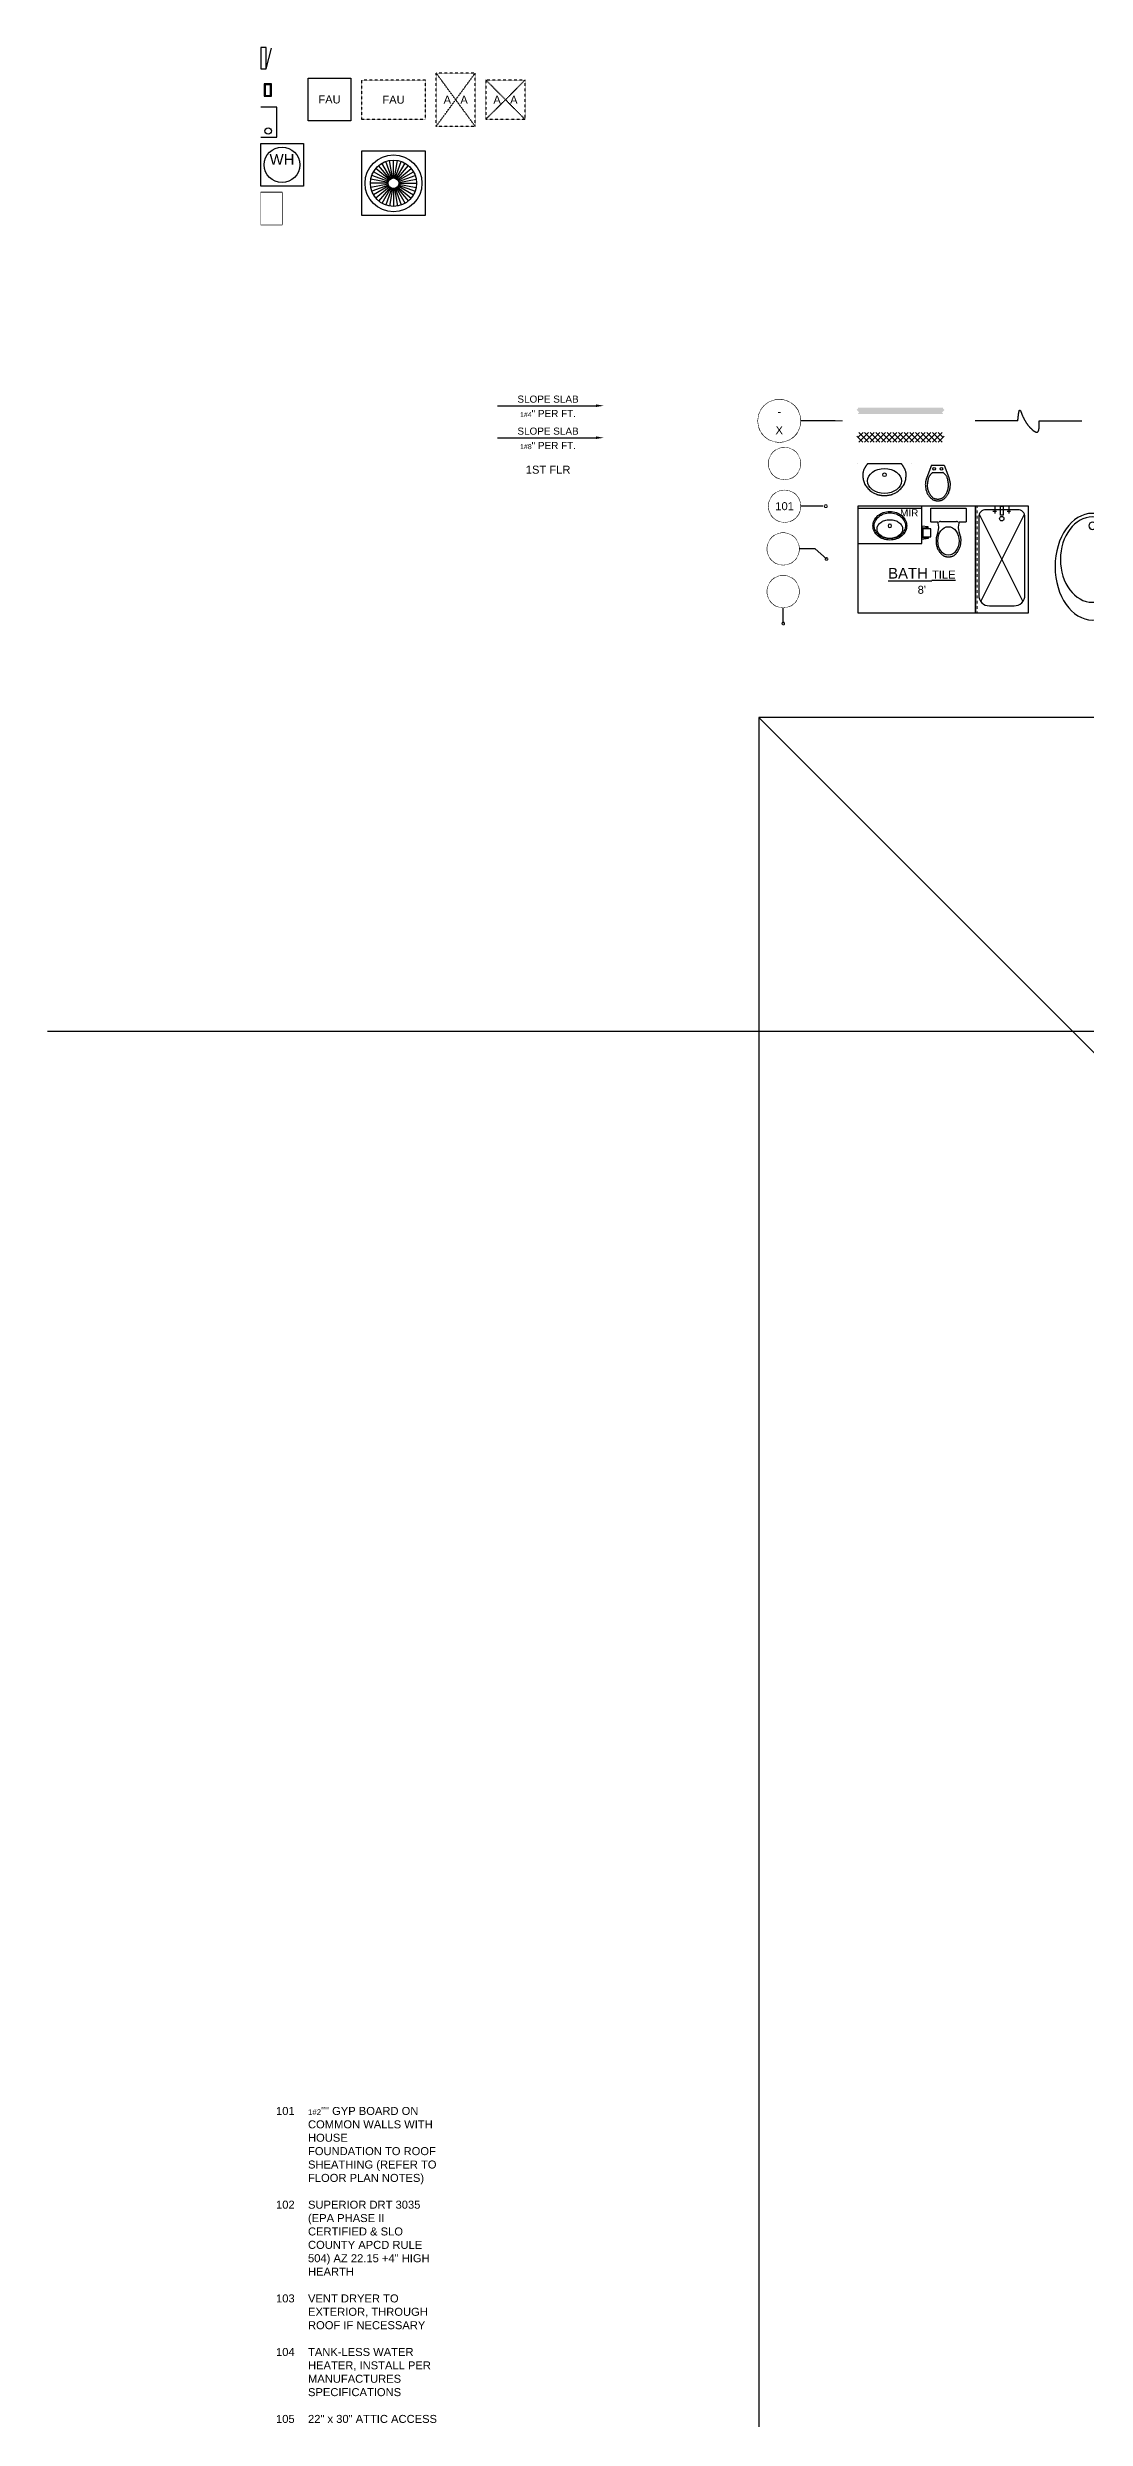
# Model space of a CAD drawing. Header units: inches. Extents: x -566 to 3217, y -8304 to 6564.
# Drawn here: x -400 to 184, y 243 to 1577 of the extents above; entities that cross this region are included whole.
import ezdxf

# ---------------------------------------------------------------- set-up
doc = ezdxf.new("R2010")
doc.units = ezdxf.units.IN
doc.header["$MEASUREMENT"] = 0
doc.header["$PDMODE"] = 1
doc.header["$PDSIZE"] = -2
doc.linetypes.add('CENTER2', pattern=[0.027, 0.018, -0.003, 0.003, -0.003])
doc.linetypes.add('HIDDEN2', pattern=[0.0045, 0.003, -0.0015])
doc.layers.get('0').update_dxf_attribs({"lineweight": 25})
doc.layers.get('DEFPOINTS').update_dxf_attribs({"lineweight": 25})
for name, color, linetype, lineweight, true_color in [('1-CAB', 40, 'Continuous', 25, 0xffbf00), ('1-DIM', 22, 'Continuous', 25, 0xcc3300), ('1-FAU', 1, 'Continuous', 25, 0xff0000), ('1-FIX', 1, 'Continuous', 25, 0xff0000), ('1-FIX-F', 1, 'Continuous', 25, 0xff0000), ('1-POCHE', 8, 'Continuous', 25, 0x808080), ('1-WALL', 3, 'Continuous', 25, 0x00ff00)]:
    doc.layers.add(name, color=color, linetype=linetype, lineweight=lineweight, true_color=true_color)
for name, color, linetype, lineweight in [('1-RMNAME', 7, 'Continuous', 25), ('1-TEXT', 7, 'Continuous', 25), ('BOR-TEXT', 7, 'Continuous', 25)]:
    doc.layers.add(name, color=color, linetype=linetype, lineweight=lineweight)
doc.styles.add('Arial', font='arial.ttf')
doc.dimstyles.new('ANNOT', dxfattribs={"dimtxt": 0.083333, "dimasz": 0.18, "dimexe": 5e-05, "dimexo": 3.125e-05, "dimgap": 4.5e-05, "dimtad": 1, "dimdec": 3, "dimdsep": 46, "dimlunit": 4, "dimtxsty": 'Arial', "dimblk": 'VW_SLASH', "dimblk1": 'VW_SLASH', "dimblk2": 'VW_SLASH', "dimcen": 0, "dimdle": 5e-05, "dimazin": 0, "dimtfac": 1, "dimtdec": 3, "dimtix": 1, "dimtmove": 0, "dimatfit": 0, "dimldrblk": 'VW_SLASH', "dimfxl": 1, "dimfrac": 2, "dimtolj": 1, "dimarcsym": 0})

# ---------------------------------------------------------------- blocks, each defined once
blk = doc.blocks.new('FAU')
at = {"linetype": 'HIDDEN2', "flags": 128}
blk.add_lwpolyline([(0, -22), (36, -22), (36, 0), (0, 0)], close=True, dxfattribs=at)
at = {"color": 7, "insert": (18, -11), "char_height": 4.5, "attachment_point": 5, "line_spacing_factor": 0.25, "style": 'Arial'}
blk.add_mtext('FAU', dxfattribs=at)
blk = doc.blocks.new('AtticAccess')
at = {"linetype": 'HIDDEN2'}
for p, q in [((11, 15), (-11, 15)), ((-11, -15), (-11, 15)), ((11, -15), (-11, 15)), ((-11, -15), (11, 15)), ((11, -15), (11, 15)), ((11, -15), (-11, -15))]:
    blk.add_line(p, q, dxfattribs=at)
at = {"color": 7, "insert": (0, 0), "char_height": 4.5, "attachment_point": 5, "line_spacing_factor": 0.25, "style": 'Arial'}
blk.add_mtext('A   A', dxfattribs=at)
blk = doc.blocks.new('POWER-ELEC PANEL')
blk.add_line((3, -6), (6.1, 5.6))
at = {"flags": 128}
blk.add_lwpolyline([(0, -6), (3, -6), (3, 6), (0, 6)], close=True, dxfattribs=at)
blk = doc.blocks.new('AC COND')
for p, q in [((-3, 0), (-13, 0)), ((-3, 0.5), (-12.8, 2.3)), ((-2.8, 1), (-12.2, 4.4)), ((-2.6, 1.5), (-11.3, 6.5)), ((-2.3, 1.9), (-10, 8.4)), ((-1.9, 2.3), (-8.4, 10)), ((-1.5, 2.6), (-6.5, 11.3)), ((-1, 2.8), (-4.4, 12.2)), ((-0.5, 3), (-2.3, 12.8)), ((0, 3), (0, 13)), ((0.5, 3), (2.3, 12.8)), ((1, 2.8), (4.4, 12.2)), ((1.5, 2.6), (6.5, 11.3)), ((1.9, 2.3), (8.4, 10)), ((2.3, 1.9), (10, 8.4)), ((2.6, 1.5), (11.3, 6.5)), ((2.8, 1), (12.2, 4.4)), ((3, 0.5), (12.8, 2.3)), ((3, 0), (13, 0)), ((-3, -0.5), (-12.8, -2.3)), ((-2.8, -1), (-12.2, -4.4)), ((-2.6, -1.5), (-11.3, -6.5)), ((-2.3, -1.9), (-10, -8.4)), ((-1.9, -2.3), (-8.4, -10)), ((-1.5, -2.6), (-6.5, -11.3)), ((-1, -2.8), (-4.4, -12.2)), ((-0.5, -3), (-2.3, -12.8)), ((0, -3), (0, -13)), ((0.5, -3), (2.3, -12.8)), ((1, -2.8), (4.4, -12.2)), ((1.5, -2.6), (6.5, -11.3)), ((1.9, -2.3), (8.4, -10)), ((2.3, -1.9), (10, -8.4)), ((2.6, -1.5), (11.3, -6.5)), ((2.8, -1), (12.2, -4.4)), ((3, -0.5), (12.8, -2.3))]:
    blk.add_line(p, q)
at = {"flags": 128}
blk.add_lwpolyline([(-18, -18), (18, -18), (18, 18), (-18, 18)], close=True, dxfattribs=at)
at = {"color": 8, "true_color": 0x808080}
for radius in [16, 13, 3]:
    blk.add_circle((0, 0), radius, dxfattribs=at)
blk = doc.blocks.new('GAS METER')
for p, q in [((3.5, -2), (-3.5, -2)), ((-3.5, -2), (-3.5, -6)), ((-3.5, -6), (3.5, -6)), ((3, -2.5), (-3, -2.5)), ((-3, -2.5), (-3, -5.5)), ((-3, -5.5), (3, -5.5)), ((3, -5.5), (3, -2.5)), ((3.5, -6), (3.5, -2))]:
    blk.add_line(p, q)
at = {"linetype": 'Continuous', "lineweight": 5, "transparency": 33554687}
blk.add_point((0, 0), dxfattribs=at)
blk = doc.blocks.new('WH_TANKLESS_DY')
at = {"flags": 128}
blk.add_lwpolyline([(0, 0), (9, 0), (9, 16.8), (0, 16.8)], dxfattribs=at)
blk.add_circle((4.2, 3.4), 1.8)
blk = doc.blocks.new('tub5')
blk.add_circle((0, -11), 2)
for centre, major_axis, ratio in [((0, -34), (0, 30), 0.7), ((0, -30), (0, 24), 0.75)]:
    blk.add_ellipse(centre, major_axis=major_axis, ratio=ratio)
blk = doc.blocks.new('FAU-VERT')
at = {"linetype": 'Continuous', "flags": 128}
blk.add_lwpolyline([(-12, 12), (12, 12), (12, -12), (-12, -12)], close=True, dxfattribs=at)
blk = doc.blocks.new('AtticAccess 22x22')
at = {"linetype": 'HIDDEN2'}
for p, q in [((11, -11), (-11, 11)), ((-11, -11), (11, 11))]:
    blk.add_line(p, q, dxfattribs=at)
at = {"linetype": 'HIDDEN2', "flags": 128}
blk.add_lwpolyline([(11, -11), (11, 11), (-11, 11), (-11, -11)], close=True, dxfattribs=at)
at = {"color": 7, "insert": (0, 0), "char_height": 4.5, "attachment_point": 5, "line_spacing_factor": 0.25, "style": 'Arial'}
blk.add_mtext('A   A', dxfattribs=at)
blk = doc.blocks.new('mini-split_unit')
at = {"color": 7}
for p, q in [((0, 7), (18, 7)), ((0, 5), (18, 5))]:
    blk.add_line(p, q, dxfattribs=at)
at = {"color": 7, "flags": 128}
blk.add_lwpolyline([(0, 0), (18, 0), (18, 12), (0, 12)], close=True, dxfattribs=at)
at = {"color": 255, "linetype": 'Continuous', "lineweight": 5}
blk.add_wipeout([(0, 12), (18, 12), (18, 0), (0, 0)], dxfattribs=at)
blk = doc.blocks.new('SINK_BATH_1')
at = {"flags": 128}
for points in [[(0, -18, 0.084101), (3.7, -17.4, 0.091322), (6.7, -15.7, 0.103814), (8.8, -13, 0.114782), (9.5, -10, 0.114782), (8.8, -7, 0.103814), (6.7, -4.3, 0.091322), (3.7, -2.6, 0.084101), (0, -2), (0, -2), (0, -2, 0.084101), (-3.7, -2.6, 0.091322), (-6.7, -4.3, 0.103814), (-8.8, -7, 0.114782), (-9.5, -10, 0.114782), (-8.8, -13, 0.103814), (-6.7, -15.7, 0.091322), (-3.7, -17.4, 0.084101)], [(0, -17.3), (0, -17.3, 0.084101), (3.5, -16.7, 0.091322), (6.2, -15.1, 0.103814), (8.1, -12.7, 0.114782), (8.8, -10, 0.114782), (8.1, -7.3, 0.103814), (6.2, -4.9, 0.091322), (3.5, -3.3, 0.084101), (0, -2.8), (0, -2.8, 0.084101), (-3.5, -3.3, 0.091322), (-6.2, -4.9, 0.103814), (-8.1, -7.3, 0.114782), (-8.8, -10, 0.114782), (-8.1, -12.7, 0.103814), (-6.2, -15.1, 0.091322), (-3.5, -16.7, 0.084101), (0, -17.3)], [(0, -13.4, 0.073018), (2.9, -13, 0.084057), (5.1, -11.9, 0.106512), (6.7, -10.1, 0.130573), (7.2, -8.2, 0.130573), (6.7, -6.3, 0.106512), (5.1, -4.5, 0.084057), (2.9, -3.4, 0.073018), (0, -2.9), (0, -2.9, 0.073018), (-2.9, -3.4, 0.084057), (-5.1, -4.5, 0.106512), (-6.7, -6.3, 0.130573), (-7.2, -8.2, 0.130573), (-6.7, -10.1, 0.106512), (-5.1, -11.9, 0.084057), (-2.9, -13, 0.073018)]]:
    blk.add_lwpolyline(points, format="xyb", close=True, dxfattribs=at)
blk.add_circle((0, -10), 1)
blk = doc.blocks.new('tp')
for p, q in [((3.5, 3.25), (0, 3.75)), ((0, 3.75), (0, 2.75)), ((0, 2.75), (3.5, 2.75)), ((2.25, 2.75), (3.25, 2.75)), ((3.25, 2.75), (2.25, 2.75)), ((2.25, 2.25), (2.25, 2.75)), ((3.25, 2.75), (3.25, 2.25)), ((3.5, 2.75), (3.5, 3.25)), ((0, -3.75), (0, -2.75)), ((0, -2.75), (3.5, -2.75)), ((3.5, -3.25), (0, -3.75)), ((2.25, -2.75), (2.25, -2.25)), ((3.25, -2.75), (2.25, -2.75)), ((3.25, -2.25), (3.25, -2.75)), ((3.5, -2.75), (3.5, -3.25))]:
    blk.add_line(p, q)
at = {"flags": 128}
blk.add_lwpolyline([(0.5, -2.25), (0.5, 2.25), (5, 2.25), (5, -2.25)], close=True, dxfattribs=at)
blk = doc.blocks.new('Group-86')
for p, q in [((-1134.5, 2461.8), (-1133.8, 2462)), ((-1133.1, 2462.3), (-1124.1, 2462.3)), ((-1123.4, 2462), (-1122.6, 2461.8))]:
    blk.add_line(p, q)
at = {"flags": 128}
blk.add_lwpolyline([(-1134.5, 2461.8), (-1138.1, 2461.8, -0.414214), (-1138.6, 2462.3), (-1138.6, 2469.3, -0.414214), (-1138.1, 2469.8), (-1119.1, 2469.8, -0.414214), (-1118.6, 2469.3), (-1118.6, 2462.3, -0.414214), (-1119.1, 2461.8), (-1122.6, 2461.8)], format="xyb", dxfattribs=at)
for centre, radius, start, end in [((-1142.3, 2458.9), 8.26, 339.6902, 20.3098), ((-1133.1, 2461.3), 1, 90, 135), ((-1124.1, 2461.3), 1, 45, 90), ((-1114.9, 2458.9), 8.26, 159.6902, 200.3098)]:
    blk.add_arc(centre, radius, start, end)
blk.add_ellipse((-1128.6, 2451.3), major_axis=(0, 8), ratio=0.75)
blk.add_open_spline([(-1134.5, 2456.1), (-1134.9, 2455.2), (-1135.8, 2452), (-1135, 2446.7), (-1131.9, 2443), (-1129.3, 2442.3), (-1127.8, 2442.3), (-1125.2, 2443), (-1122.2, 2446.7), (-1121.3, 2452), (-1122.2, 2455.2), (-1122.6, 2456.1)], degree=2)
blk = doc.blocks.new('Group-87')
blk.add_line((-1174, 2494.8), (-1155.2, 2494.8))
blk.add_circle((-1164.6, 2488.5), 1)
blk.add_ellipse((-1164.6, 2485), major_axis=(9.54, 0), ratio=0.73354)
blk.add_open_spline([(-1174, 2494.8), (-1174.9, 2493.8), (-1177.1, 2489.9), (-1176.2, 2482.9), (-1170.7, 2477.8), (-1166, 2476.8), (-1163.2, 2476.8), (-1158.5, 2477.8), (-1153, 2482.9), (-1152.1, 2489.9), (-1154.3, 2493.8), (-1155.2, 2494.8)], degree=2)
at = {"layer": 'DEFPOINTS'}
for p, q in [((-1179.6, 2494.8), (-1179.6, 2494.8)), ((-1149.6, 2494.8), (-1149.6, 2494.8))]:
    blk.add_line(p, q, dxfattribs=at)
blk = doc.blocks.new('Group-88')
at = {"linetype": 'CENTER2'}
blk.add_line((-1112.6, 2470.8), (-1112.6, 2410.8), dxfattribs=at)
for p, q in [((-1101.6, 2467.8), (-1103.6, 2467.8)), ((-1102.6, 2470.8), (-1102.6, 2466.8)), ((-1093.6, 2467.8), (-1095.6, 2467.8)), ((-1094.6, 2470.8), (-1094.6, 2466.8)), ((-1111.3, 2466.3), (-1086.8, 2417.2)), ((-1110.4, 2417.2), (-1085.9, 2466.3))]:
    blk.add_line(p, q)
at = {"flags": 128}
for points in [[(-1083.6, 2470.8), (-1113.6, 2470.8), (-1113.6, 2410.8), (-1083.6, 2410.8)], [(-1097.8, 2470.8), (-1097.8, 2465.8), (-1099.3, 2465.8), (-1099.3, 2470.8)]]:
    blk.add_lwpolyline(points, close=True, dxfattribs=at)
blk.add_lwpolyline([(-1091.6, 2414.8, 0.414214), (-1085.6, 2420.8), (-1085.6, 2464.8, 0.414214), (-1089.6, 2468.8), (-1107.6, 2468.8, 0.414214), (-1111.6, 2464.8), (-1111.6, 2420.8, 0.414214), (-1105.6, 2414.8)], format="xyb", close=True, dxfattribs=at)
at = {"linetype": 'Continuous'}
blk.add_circle((-1098.6, 2463.8), 1.25, dxfattribs=at)
blk = doc.blocks.new('Group-89')
for p, q in [((-1138.1, 2493.8), (-1140.8, 2486.9)), ((-1138.1, 2493.8), (-1131.1, 2493.8)), ((-1131.1, 2493.8), (-1128.3, 2486.9)), ((-1137.5, 2489.8), (-1131.7, 2489.8))]:
    blk.add_line(p, q)
for centre in [(-1136.6, 2491.8), (-1132.6, 2491.8)]:
    blk.add_circle(centre, 0.75)
for points in [[(-1140.8, 2486.9), (-1141.2, 2486), (-1141.8, 2482.9), (-1140.8, 2477.9), (-1137.8, 2474.5), (-1135.3, 2473.8), (-1133.8, 2473.8), (-1131.3, 2474.5), (-1128.4, 2477.9), (-1127.3, 2482.9), (-1128, 2486), (-1128.3, 2486.9)], [(-1137.5, 2489.8), (-1138.1, 2489.3), (-1140.1, 2486.9), (-1140.8, 2480.6), (-1137.9, 2475.6), (-1135.3, 2474.8), (-1133.9, 2474.8), (-1131.2, 2475.6), (-1128.3, 2480.6), (-1129, 2486.9), (-1131, 2489.3), (-1131.7, 2489.8)]]:
    blk.add_open_spline(points, degree=2)
blk = doc.blocks.new('PHA-KEY')
at = {"lineweight": 5, "transparency": 33554687, "flags": 128}
blk.add_lwpolyline([(0.187, 0, 0.414214), (0, 0.187, 0.414214), (-0.188, 0, 0.414214), (0, -0.188, 0.414214)], format="xyb", close=True, dxfattribs=at)
at = {"color": 255, "linetype": 'Continuous', "lineweight": 5, "transparency": 33554687}
blk.add_wipeout([(-0.188, 0), (-0.181, -0.049), (-0.162, -0.094), (-0.133, -0.133), (-0.094, -0.162), (-0.049, -0.181), (0, -0.188), (0.049, -0.181), (0.094, -0.162), (0.133, -0.133), (0.162, -0.094), (0.181, -0.049), (0.187, 0), (0.181, 0.049), (0.162, 0.094), (0.133, 0.133), (0.094, 0.162), (0.049, 0.181), (0, 0.187), (-0.049, 0.181), (-0.094, 0.162), (-0.133, 0.133), (-0.162, 0.094), (-0.181, 0.049)], dxfattribs=at)
blk = doc.blocks.new('Group-92')
for q in [(-1212.6, 2446.8), (-1197.2, 2441.2)]:
    blk.add_line((-1203.6, 2446.8), q)
at = {"lineweight": 5, "flags": 128}
for points in [[(-1212.6, 2446.8, 0.414214), (-1221.6, 2455.8, 0.414214), (-1230.6, 2446.8, 0.414214), (-1221.6, 2437.8, 0.414214)], [(-1196.5, 2441.2, -0.414214), (-1197.2, 2440.4, -0.414214), (-1198, 2441.2, -0.414214), (-1197.2, 2441.9, -0.414214)]]:
    blk.add_lwpolyline(points, format="xyb", close=True, dxfattribs=at)
at = {"color": 255, "linetype": 'Continuous', "lineweight": 5}
blk.add_wipeout([(-1212.6, 2446.8), (-1212.9, 2449.1), (-1213.8, 2451.3), (-1215.2, 2453.2), (-1217.1, 2454.6), (-1219.3, 2455.5), (-1221.6, 2455.8), (-1223.9, 2455.5), (-1226.1, 2454.6), (-1227.9, 2453.2), (-1229.4, 2451.3), (-1230.3, 2449.1), (-1230.6, 2446.8), (-1230.3, 2444.5), (-1229.4, 2442.3), (-1227.9, 2440.4), (-1226.1, 2439), (-1223.9, 2438.1), (-1221.6, 2437.8), (-1219.3, 2438.1), (-1217.1, 2439), (-1215.2, 2440.4), (-1213.8, 2442.3), (-1212.9, 2444.5)], dxfattribs=at)
blk = doc.blocks.new('Group-93')
for q in [(-1221.6, 2413.8), (-1221.6, 2404.8)]:
    blk.add_line((-1221.6, 2404.8), q)
at = {"lineweight": 5, "flags": 128}
for points in [[(-1212.6, 2422.8, 0.414214), (-1221.6, 2431.8, 0.414214), (-1230.6, 2422.8, 0.414214), (-1221.6, 2413.8, 0.414214)], [(-1221.6, 2404.1, -0.414214), (-1222.3, 2404.8, -0.414214), (-1221.6, 2405.6, -0.414214), (-1220.8, 2404.8, -0.414214)]]:
    blk.add_lwpolyline(points, format="xyb", close=True, dxfattribs=at)
at = {"color": 255, "linetype": 'Continuous', "lineweight": 5}
blk.add_wipeout([(-1212.6, 2422.8), (-1212.9, 2425.1), (-1213.8, 2427.3), (-1215.2, 2429.2), (-1217.1, 2430.6), (-1219.3, 2431.5), (-1221.6, 2431.8), (-1223.9, 2431.5), (-1226.1, 2430.6), (-1227.9, 2429.2), (-1229.4, 2427.3), (-1230.3, 2425.1), (-1230.6, 2422.8), (-1230.3, 2420.5), (-1229.4, 2418.3), (-1227.9, 2416.4), (-1226.1, 2415), (-1223.9, 2414.1), (-1221.6, 2413.8), (-1219.3, 2414.1), (-1217.1, 2415), (-1215.2, 2416.4), (-1213.8, 2418.3), (-1212.9, 2420.5)], dxfattribs=at)
blk = doc.blocks.new('Group-94')
at = {"color": 1, "true_color": 0xff0000}
for p, q in [((-1089.6, 2518.8), (-1113.6, 2518.8)), ((-1077.6, 2518.8), (-1053.6, 2518.8))]:
    blk.add_line(p, q, dxfattribs=at)
blk.add_open_spline([(-1089.6, 2518.8), (-1089.5, 2519.5), (-1089.3, 2521.5), (-1089, 2523.7), (-1088.7, 2524.8), (-1088.4, 2524.8), (-1088, 2524.4), (-1087.5, 2523), (-1086.5, 2520.7), (-1085.3, 2518.5), (-1083.9, 2516.4), (-1082.4, 2514.7), (-1080.9, 2513.3), (-1079.6, 2512.5), (-1078.5, 2512.4), (-1077.9, 2513.1), (-1077.6, 2514.6), (-1077.5, 2516.6), (-1077.6, 2518.2), (-1077.6, 2518.8)], degree=2, dxfattribs=at)
blk = doc.blocks.new('VW_SLASH')
at = {"color": 0, "linetype": 'ByBlock', "lineweight": -2, "transparency": 16777216}
blk.add_line((0.0003, 0), (-1, 0), dxfattribs=at)
at = {"color": 0, "linetype": 'Continuous', "lineweight": 5, "transparency": 16777216, "flags": 128}
blk.add_lwpolyline([(0.0001, 0.0001), (-0.0001, -0.0001)], dxfattribs=at)
blk = doc.blocks.new('*D393')
at = {"layer": '1-DIM', "color": 0, "lineweight": -2}
for p, q in [((-40.3, 1023.4), (-400.3, 1023.4)), ((319.7, 858.3), (319.7, 1023.5)), ((319.7, 1023.4), (600.3, 1023.4)), ((943.6, 1023.4), (663, 1023.4)), ((943.6, 862), (943.6, 1023.5)), ((1303.6, 1023.4), (1663.6, 1023.4))]:
    blk.add_line(p, q, dxfattribs=at)
at = {"layer": 'DEFPOINTS', "color": 0}
for p in [(943.6, 1023.4), (319.7, 858.3), (943.6, 862)]:
    blk.add_point(p, dxfattribs=at)
at = {"layer": '1-DIM', "color": 0, "lineweight": -2, "xscale": 360, "yscale": 360, "zscale": 360}
blk.add_blockref('VW_SLASH', (319.7, 1023.4), dxfattribs=at)
at = {"layer": '1-DIM', "color": 0, "lineweight": -2, "xscale": 360, "yscale": 360, "zscale": 360, "rotation": 180}
blk.add_blockref('VW_SLASH', (943.6, 1023.4), dxfattribs=at)
at = {"layer": '1-DIM', "color": 0, "insert": (631.6, 1023.4), "char_height": 0.0833, "attachment_point": 5, "style": 'Arial'}
blk.add_mtext("\\A1;52'", dxfattribs=at)
blk = doc.blocks.new('_Dot')
at = {"color": 7, "linetype": 'Continuous', "lineweight": 25}
blk.add_line((-0.5, 0), (-1, 0), dxfattribs=at)
at = {"color": 7, "linetype": 'Continuous', "lineweight": 5, "flags": 128}
blk.add_lwpolyline([(-0.25, 0, 0.414214), (0, -0.25, 0.414214), (0.25, 0, 0.414214), (0, 0.25, 0.414214)], format="xyb", close=True, dxfattribs=at)
blk = doc.blocks.new('Group-640')
at = {"layer": '1-TEXT', "linetype": 'Continuous', "lineweight": 25}
blk.add_line((-1200.6, 2470.8), (-1203.6, 2470.8), dxfattribs=at)
at = {"layer": '1-TEXT', "xscale": -48, "yscale": 48}
blk.add_blockref('PHA-KEY', (-1220.8, 2470.8), dxfattribs=at)
at = {"layer": '1-TEXT', "xscale": 3, "yscale": 3, "zscale": 3}
blk.add_blockref('_Dot', (-1197.6, 2470.8), dxfattribs=at)
at = {"layer": '1-TEXT', "linetype": 'Continuous', "lineweight": 25}
blk.add_line((-1203.6, 2470.8), (-1211.8, 2470.8), dxfattribs=at)
at = {"layer": '1-TEXT', "transparency": 33554687, "insert": (-1220.8, 2470.8), "char_height": 4.5, "attachment_point": 5, "line_spacing_factor": 0.25, "style": 'Arial'}
blk.add_mtext('101', dxfattribs=at)
blk = doc.blocks.new('PHA-DET')
at = {"lineweight": 5, "transparency": 33554687}
blk.add_line((-0.25, 0), (0.25, 0), dxfattribs=at)
at = {"lineweight": 5, "transparency": 33554687, "flags": 128}
blk.add_lwpolyline([(0.25, 0, 0.414214), (0, 0.25, 0.414214), (-0.25, 0, 0.414214), (0, -0.25, 0.414214)], format="xyb", close=True, dxfattribs=at)
at = {"color": 255, "linetype": 'Continuous', "lineweight": 5, "transparency": 33554687}
blk.add_wipeout([(-0.25, 0), (-0.241, -0.065), (-0.217, -0.125), (-0.177, -0.177), (-0.125, -0.217), (-0.065, -0.241), (0, -0.25), (0.065, -0.241), (0.125, -0.217), (0.177, -0.177), (0.217, -0.125), (0.241, -0.065), (0.25, 0), (0.241, 0.065), (0.217, 0.125), (0.177, 0.177), (0.125, 0.217), (0.065, 0.241), (0, 0.25), (-0.065, 0.241), (-0.125, 0.217), (-0.177, 0.177), (-0.217, 0.125), (-0.241, 0.065)], dxfattribs=at)
blk = doc.blocks.new('DETAIL TICK')
at = {"lineweight": 5}
blk.add_line((4.5, 0), (-4.5, 0), dxfattribs=at)
blk = doc.blocks.new('Group-641')
at = {"layer": '1-TEXT', "linetype": 'Continuous', "lineweight": 25}
blk.add_line((-1192.3, 2518.8), (-1203.6, 2518.8), dxfattribs=at)
at = {"layer": '1-TEXT', "xscale": -48, "yscale": 48}
blk.add_blockref('PHA-DET', (-1223.8, 2518.8), dxfattribs=at)
at = {"layer": '1-TEXT', "xscale": 0.75, "yscale": 0.75, "zscale": 0.75}
blk.add_blockref('DETAIL TICK', (-1191.6, 2518.8), dxfattribs=at)
at = {"layer": '1-TEXT', "linetype": 'Continuous', "lineweight": 25}
blk.add_line((-1203.6, 2518.8), (-1211.8, 2518.8), dxfattribs=at)
at = {"layer": '1-TEXT', "transparency": 33554687, "char_height": 4.5, "attachment_point": 2, "line_spacing_factor": 0.25, "style": 'Arial'}
for s, insert in [('-', (-1223.8, 2526.3)), ('X', (-1223.8, 2515.8))]:
    blk.add_mtext(s, dxfattribs=dict(at, insert=insert))
blk = doc.blocks.new('Group-673')
at = {"layer": '1-TEXT', "color": 1, "lineweight": 25, "true_color": 0xff0000, "transparency": 33554687}
blk.add_line((-1382.3, 2527.3), (-1327, 2527.3), dxfattribs=at)
at = {"layer": '1-TEXT', "color": 1, "true_color": 0xff0000, "transparency": 33554687}
blk.add_solid([(-1327, 2528.1), (-1327, 2526.6), (-1322.5, 2527.3)], dxfattribs=at)
at = {"layer": '1-TEXT', "color": 7, "transparency": 33554687, "char_height": 4, "attachment_point": 5, "line_spacing_factor": 1.004016, "style": 'Arial'}
for s, insert in [('SLOPE SLAB', (-1353.9, 2531)), ('{\\H0.7x;1#4}" PER FT.', (-1353.9, 2522.9))]:
    blk.add_mtext(s, dxfattribs=dict(at, insert=insert))
blk = doc.blocks.new('Group-674')
at = {"layer": '1-TEXT', "color": 1, "lineweight": 25, "true_color": 0xff0000, "transparency": 33554687}
blk.add_line((-1382.3, 2509.3), (-1327, 2509.3), dxfattribs=at)
at = {"layer": '1-TEXT', "color": 1, "true_color": 0xff0000, "transparency": 33554687}
blk.add_solid([(-1327, 2510.1), (-1327, 2508.6), (-1322.5, 2509.3)], dxfattribs=at)
at = {"layer": '1-TEXT', "color": 7, "transparency": 33554687, "char_height": 4, "attachment_point": 5, "line_spacing_factor": 1.004016, "style": 'Arial'}
for s, insert in [('SLOPE SLAB', (-1353.9, 2513)), ('{\\H0.7x;1#8}" PER FT.', (-1353.9, 2504.9))]:
    blk.add_mtext(s, dxfattribs=dict(at, insert=insert))

msp = doc.modelspace()

# ---------------------------------------------------------------- hatches: boundary and pattern name
at = {"layer": '1-POCHE', "linetype": 'Continuous', "lineweight": 0, "true_color": 0x808080}
msp.add_hatch(color=8, dxfattribs=at).paths.add_polyline_path([(55.71, 1374.14), (55.71, 1373.66), (55.01, 1372.95), (56.42, 1371.54), (55.71, 1370.83), (55.71, 1370.64), (103.71, 1370.64), (103.71, 1370.83), (103.01, 1371.54), (104.42, 1372.95), (103.71, 1373.66), (103.71, 1374.14)])
at = {"layer": '1-POCHE', "linetype": 'Continuous', "lineweight": 25, "true_color": 0x808080}
h = msp.add_hatch(dxfattribs=at)
h.set_pattern_fill('ANSI37', color=8, style=0, pattern_type=2)
h.set_pattern_definition([(45, (79.7095, 6157.552), (-1.5909903, 1.5909903), []), (135, (79.7095, 6157.552), (-1.5909903, -1.5909903), [])])
h.paths.add_polyline_path([(103.71, 1360.3), (55.71, 1360.3), (55.71, 1358.82), (55, 1358.12), (56.42, 1356.7), (55.71, 1356), (55.71, 1354.8), (103.71, 1354.8), (103.71, 1356), (103, 1356.7), (104.42, 1358.12), (103.71, 1358.82)])

# ---------------------------------------------------------------- linework, layer by layer
at = {"layer": '1-CAB'}
for p, q in [((55.71, 1317.8), (91.71, 1317.8)), ((91.71, 1297.8), (91.71, 1318.8)), ((55.71, 1297.8), (91.71, 1297.8))]:
    msp.add_line(p, q, dxfattribs=at)
at = {"layer": '1-FIX', "color": 1, "true_color": 0xff0000, "flags": 128}
msp.add_lwpolyline([(-280.29, 1522.8), (-256.29, 1522.8), (-256.29, 1498.8), (-280.29, 1498.8)], close=True, dxfattribs=at)
at = {"layer": '1-FIX', "color": 1, "true_color": 0xff0000}
msp.add_circle((-268.29, 1510.8), 10, dxfattribs=at)
at = {"layer": '1-WALL'}
for p, q in [((151.71, 1318.8), (55.71, 1318.8)), ((55.71, 1318.8), (55.71, 1258.8)), ((151.71, 1258.8), (151.71, 1318.8)), ((55.71, 1258.8), (151.71, 1258.8))]:
    msp.add_line(p, q, dxfattribs=at)
at = {"layer": 'DEFPOINTS', "color": 6, "true_color": 0xff00ff}
msp.add_line((0, 1200), (1200, 0), dxfattribs=at)
at = {"layer": 'DEFPOINTS', "color": 6, "true_color": 0xff00ff, "flags": 128}
msp.add_lwpolyline([(1200, 1200), (0, 1200), (0, 0), (1200, 0)], close=True, dxfattribs=at)

# ---------------------------------------------------------------- block references
at = {"layer": '1-FAU'}
for name, p in [('AtticAccess', (-170.56, 1547.4)), ('FAU', (-223.56, 1558.4)), ('AtticAccess 22x22', (-142.56, 1547.4))]:
    msp.add_blockref(name, p, dxfattribs=at)
at = {"layer": '1-FIX'}
for name in ['Group-87', 'Group-89', 'Group-86', 'Group-88']:
    msp.add_blockref(name, (1235.29, -1152), dxfattribs=at)
at = {"layer": '1-FIX', "xscale": -1, "rotation": 180}
for name, p in [('SINK_BATH_1', (73.71, 1297.8)), ('tp', (91.71, 1303.89))]:
    msp.add_blockref(name, p, dxfattribs=at)
at = {"layer": '1-FIX', "xscale": -1}
msp.add_blockref('tub5', (187.71, 1318.8), dxfattribs=at)
at = {"layer": '1-FIX-F'}
for name, p in [('POWER-ELEC PANEL', (-280.29, 1570.8)), ('FAU-VERT', (-241.56, 1547.52)), ('WH_TANKLESS_DY', (-280.29, 1526.42)), ('AC COND', (-205.56, 1500.4))]:
    msp.add_blockref(name, p, dxfattribs=at)
at = {"layer": '1-FIX-F', "rotation": 90}
msp.add_blockref('GAS METER', (-280.29, 1552.8), dxfattribs=at)
at = {"layer": '1-TEXT'}
for name in ['Group-673', 'Group-674']:
    msp.add_blockref(name, (1235.29, -1152), dxfattribs=at)
at = {"layer": '1-WALL', "color": 1, "true_color": 0xff0000}
msp.add_blockref('Group-94', (1235.29, -1152), dxfattribs=at)

# ---------------------------------------------------------------- texts
at = {"char_height": 4.5, "attachment_point": 5, "line_spacing_factor": 0.25, "style": 'Arial'}
for insert in [(14.46, 1342.8), (13.71, 1294.8), (13.71, 1270.8)]:
    msp.add_mtext('101', dxfattribs=dict(at, insert=insert))
at = {"layer": '1-FIX', "color": 7, "insert": (-241.56, 1547.52), "char_height": 4.5, "attachment_point": 5, "line_spacing_factor": 0.25, "style": 'Arial'}
msp.add_mtext('FAU', dxfattribs=at)
at = {"layer": '1-RMNAME', "insert": (91.71, 1276.8), "char_height": 6, "attachment_point": 5, "line_spacing_factor": 1.004016, "style": 'Arial'}
msp.add_mtext("{\\LBATH }{\\H0.75x;\\LTILE}{\\H1x;\\L\\P}{\\H0.75x;\\l8'}", dxfattribs=at)
at = {"layer": '1-TEXT', "color": 7, "insert": (-268.29, 1516.8), "char_height": 6, "attachment_point": 2, "line_spacing_factor": 0.25, "style": 'Arial'}
msp.add_mtext('WH', dxfattribs=at)
at = {"layer": '1-TEXT', "attachment_point": 5, "line_spacing_factor": 1.004016, "style": 'Arial'}
for s, insert, char_height in [('1ST FLR', (-118.57, 1339.34), 4.5), ('MIR', (84.59, 1315.09), 4)]:
    msp.add_mtext(s, dxfattribs=dict(at, insert=insert, char_height=char_height))
at = {"layer": 'BOR-TEXT', "color": 4, "true_color": 0x00ffff, "insert": (-271.66, 418.66), "char_height": 4.5, "width": 95.5842, "attachment_point": 1, "line_spacing_factor": 1.003716, "style": 'Arial'}
msp.add_mtext('\\pxt4;101^I{\\H0.7x;1#2}{\\H1x;"}{\\H1x;" GYP BOARD ON ^ICOMMON WALLS WITH ^IHOUSE\\P^IFOUNDATION TO ROOF ^ISHEATHING (REFER TO ^IFLOOR PLAN NOTES)\\P\\P}{\\H1x;102^ISUPERIOR DRT 3035 ^I(EPA PHASE II ^ICERTIFIED & SLO ^ICOUNTY APCD RULE ^I504) AZ 22.15 +4" HIGH ^IHEARTH\\P\\P103^IVENT DRYER TO ^IEXTERIOR, THROUGH ^IROOF IF NECESSARY\\P\\P104^ITANK-LESS WATER ^IHEATER, INSTALL PER ^IMANUFACTURES ^ISPECIFICATIONS\\P\\P105^I22" x 30" ATTIC ACCESS\\P\\P106^IFAU IN ATTIC - SEE ^IUTILITY PLAN FOR ^IADDITIONAL ^IREQUIREMENTS\\P\\P107^INOT USED \\P\\P108^INOT USED\\P\\P109^IBAR COUNTER +36"\\P\\P110^IAIR-CONDENSER ON ^ICONC. STOOP \\P\\P111^I1}{\\H0.7x;3#8}{\\H1x;" SOLID-CORE OR 20 ^IMIN. RATED DOOR WITH ^ISELF-CLOSER.  MUST BE ^ITIGHT FITTING TYPE^I\\P\\P112^IBUILT-IN CABINETS PER ^IOWNER\\P\\P113^I200 AMP ELECTRICAL ^IPANEL\\P\\P114    SINGLE OVEN WITH ^IMICROWAVE ABOVE}', dxfattribs=at)

# ---------------------------------------------------------------- dimensions: what is measured, and where the dimension line sits
at = {"layer": '1-DIM'}
dim = msp.add_linear_dim(base=(943.57, 1023.35), p1=(319.71, 858.29), p2=(943.57, 862.03), dimstyle='ANNOT', override={"dimtxt": 0.083333, "dimasz": 360, "dimexe": 0.1, "dimgap": 31.25, "dimtad": 0, "dimdec": 0, "dimpost": '<>', "dimtxsty": 'Arial', "dimdle": 0.1}, dxfattribs=at)
dim.commit()
dim.dimension.update_dxf_attribs({"geometry": '*D393', "text_midpoint": (631.64, 1023.35)})

# ---------------------------------------------------------------- next in the draw order: block references
at = {"layer": '1-FAU', "rotation": 270}
msp.add_blockref('mini-split_unit', (-280.29, 1495.18), dxfattribs=at)
at = {"layer": '1-TEXT', "xscale": 48, "yscale": 48, "zscale": 48}
msp.add_blockref('PHA-KEY', (14.46, 1342.8), dxfattribs=at)
at = {"layer": '1-TEXT'}
msp.add_blockref('Group-92', (1235.29, -1152), dxfattribs=at)

# ---------------------------------------------------------------- next in the draw order: block references
for name in ['Group-641', 'Group-640', 'Group-93']:
    msp.add_blockref(name, (1235.29, -1152), dxfattribs=at)

doc.saveas('drawing.dxf')
